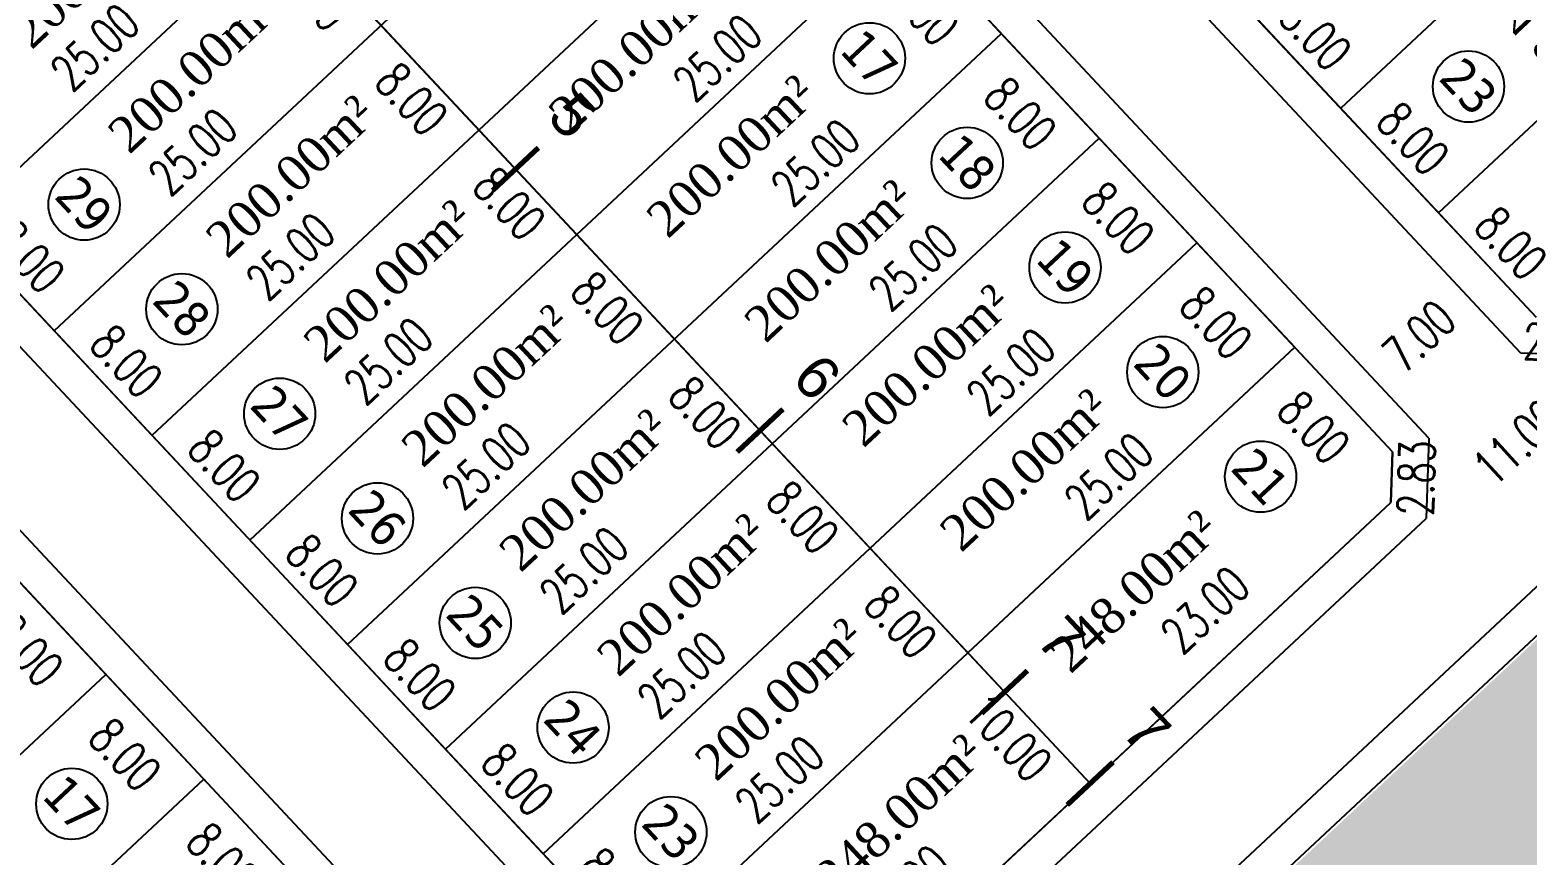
# Model space of a CAD drawing. Header units: metres. Extents: x 436314 to 439216, y 9612307 to 9615043.
# Drawn here: x 437342 to 437425.6, y 9614641.3 to 9614687.4 of the extents above; entities that cross this region are included whole.
import ezdxf

# ---------------------------------------------------------------- set-up
doc = ezdxf.new("R2010")
doc.units = ezdxf.units.M
doc.header["$PDMODE"] = 35
doc.header["$PDSIZE"] = 0.1
doc.linetypes.add('ACAD_ISO02W100', pattern=[15, 12, -3])
for name, color, linetype in [('Auxiliar', 7, 'Continuous'), ('COTAS', 10, 'Continuous'), ('Eixo Acesso', 2, 'ACAD_ISO02W100'), ('Estacas', 7, 'Continuous'), ('Layer3', 1, 'Continuous'), ('M_FIO', 32, 'Continuous'), ('ÁREA', 7, 'Continuous')]:
    doc.layers.add(name, color=color, linetype=linetype)
doc.layers.add('Borda da Terraplenagem', color=7, linetype='Continuous', lineweight=13)
doc.layers.get('0').off()
doc.styles.add('ARIAL', font='arial.ttf')
doc.styles.add('COTAS', font='romans.shx', dxfattribs={"width": 0.7})
doc.styles.add('tahoma', font='tahoma.ttf')
doc.styles.add('ÁREA', font='times.ttf', dxfattribs={"height": 2})
doc.dimstyles.new('C-75', dxfattribs={"dimtxt": 2, "dimasz": 0.2, "dimexe": 0, "dimexo": 0, "dimgap": 1, "dimtad": 0, "dimzin": 4, "dimdsep": 46, "dimtxsty": 'COTAS', "dimblk1": 'BOL-COT', "dimblk2": 'BOL-COT', "dimsah": 1, "dimcen": 0.1, "dimse1": 1, "dimse2": 1, "dimsd1": 1, "dimsd2": 1, "dimclrd": 8, "dimclre": 256, "dimclrt": 256, "dimaunit": 1, "dimadec": 3, "dimazin": 0, "dimtfac": 0.5, "dimtix": 1, "dimtmove": 0, "dimatfit": 3, "dimldrblk": 'BOL-COT', "dimfxl": 1, "dimtolj": 1, "dimtzin": 0, "dimarcsym": 0})

# ---------------------------------------------------------------- blocks, each defined once
blk = doc.blocks.new('Est')
at = {"const_width": 0.2}
blk.add_lwpolyline([(0, -1.2), (0, 1.2)], dxfattribs=at)
blk = doc.blocks.new('*D146')
at = {"layer": 'Defpoints', "color": 0, "transparency": 16777216}
for p in [(2488.276, 1053.545), (2485.997, 1045.545), (2488.276, 1045.545)]:
    blk.add_point(p, dxfattribs=at)
at = {"layer": 'Layer3', "transparency": 16777216, "insert": (2485.997, 1049.545), "char_height": 2, "attachment_point": 5, "rotation": 270.00204, "style": 'COTAS'}
blk.add_mtext('\\A1;8.00', dxfattribs=at)
blk = doc.blocks.new('BOL-COT')
at = {"layer": 'COTAS'}
for p, q in [((-2, 0), (2, 0)), ((0, -3), (0, 3))]:
    blk.add_line(p, q, dxfattribs=at)
blk.add_circle((0, 0), 0.4, dxfattribs=at)
blk = doc.blocks.new('*D147')
at = {"layer": 'Defpoints', "color": 0, "transparency": 16777216}
for p in [(2488.276, 1045.545), (2485.997, 1037.545), (2488.277, 1037.545)]:
    blk.add_point(p, dxfattribs=at)
at = {"layer": 'Layer3', "transparency": 16777216, "insert": (2485.997, 1041.545), "char_height": 2, "attachment_point": 5, "rotation": 270.00204, "style": 'COTAS'}
blk.add_mtext('\\A1;8.00', dxfattribs=at)
blk = doc.blocks.new('*D148')
at = {"layer": 'Defpoints', "color": 0, "transparency": 16777216}
for p in [(2488.277, 1037.545), (2485.997, 1029.545), (2488.277, 1029.545)]:
    blk.add_point(p, dxfattribs=at)
at = {"layer": 'Layer3', "transparency": 16777216, "insert": (2485.997, 1033.545), "char_height": 2, "attachment_point": 5, "rotation": 270.00204, "style": 'COTAS'}
blk.add_mtext('\\A1;8.00', dxfattribs=at)
blk = doc.blocks.new('*D196')
at = {"layer": 'Defpoints', "color": 0, "transparency": 16777216}
for p in [(2488.276, 1047.591), (2461.776, 1045.544), (2488.276, 1045.545)]:
    blk.add_point(p, dxfattribs=at)
at = {"layer": 'Layer3', "transparency": 16777216, "insert": (2475.026, 1047.591), "char_height": 2, "attachment_point": 5, "rotation": 0.00204, "style": 'COTAS'}
blk.add_mtext('\\A1;26.50', dxfattribs=at)
blk = doc.blocks.new('*D198')
at = {"layer": 'Defpoints', "color": 0, "transparency": 16777216}
for p in [(2488.277, 1039.591), (2461.777, 1037.544), (2488.277, 1037.545)]:
    blk.add_point(p, dxfattribs=at)
at = {"layer": 'Layer3', "transparency": 16777216, "insert": (2475.027, 1039.591), "char_height": 2, "attachment_point": 5, "rotation": 0.00204, "style": 'COTAS'}
blk.add_mtext('\\A1;26.50', dxfattribs=at)
blk = doc.blocks.new('*D200')
at = {"layer": 'Defpoints', "color": 0, "transparency": 16777216}
for p in [(2488.277, 1031.591), (2461.777, 1029.544), (2488.277, 1029.545)]:
    blk.add_point(p, dxfattribs=at)
at = {"layer": 'Layer3', "transparency": 16777216, "insert": (2475.027, 1031.591), "char_height": 2, "attachment_point": 5, "rotation": 0.00204, "style": 'COTAS'}
blk.add_mtext('\\A1;26.50', dxfattribs=at)
blk = doc.blocks.new('*D306')
at = {"layer": 'Defpoints', "color": 0, "transparency": 16777216}
for p in [(2524.274, 1079.581), (2499.275, 1077.536), (2524.275, 1077.546)]:
    blk.add_point(p, dxfattribs=at)
at = {"layer": 'Layer3', "transparency": 16777216, "insert": (2511.774, 1079.577), "char_height": 2, "attachment_point": 5, "rotation": 0.02224, "style": 'COTAS'}
blk.add_mtext('\\A1;25.00', dxfattribs=at)
blk = doc.blocks.new('*D311')
at = {"layer": 'Defpoints', "color": 0, "transparency": 16777216}
for p in [(2524.275, 1071.581), (2499.276, 1069.536), (2524.276, 1069.546)]:
    blk.add_point(p, dxfattribs=at)
at = {"layer": 'Layer3', "transparency": 16777216, "insert": (2511.775, 1071.577), "char_height": 2, "attachment_point": 5, "rotation": 0.02224, "style": 'COTAS'}
blk.add_mtext('\\A1;25.00', dxfattribs=at)
blk = doc.blocks.new('*D314')
at = {"layer": 'Defpoints', "color": 0, "transparency": 16777216}
for p in [(2499.276, 1069.545), (2499.276, 1061.545), (2501.068, 1061.545)]:
    blk.add_point(p, dxfattribs=at)
at = {"layer": 'Layer3', "transparency": 16777216, "insert": (2501.068, 1065.545), "char_height": 2, "attachment_point": 5, "rotation": 270.00204, "style": 'COTAS'}
blk.add_mtext('\\A1;8.00', dxfattribs=at)
blk = doc.blocks.new('*D315')
at = {"layer": 'Defpoints', "color": 0, "transparency": 16777216}
for p in [(2520.179, 1069.368), (2520.179, 1061.368), (2522.71, 1061.368)]:
    blk.add_point(p, dxfattribs=at)
at = {"layer": 'Layer3', "transparency": 16777216, "insert": (2522.71, 1065.368), "char_height": 2, "attachment_point": 5, "rotation": 270.00204, "style": 'COTAS'}
blk.add_mtext('\\A1;8.00', dxfattribs=at)
blk = doc.blocks.new('*D316')
at = {"layer": 'Defpoints', "color": 0, "transparency": 16777216}
for p in [(2524.275, 1063.581), (2499.276, 1061.536), (2524.276, 1061.546)]:
    blk.add_point(p, dxfattribs=at)
at = {"layer": 'Layer3', "transparency": 16777216, "insert": (2511.775, 1063.577), "char_height": 2, "attachment_point": 5, "rotation": 0.02224, "style": 'COTAS'}
blk.add_mtext('\\A1;25.00', dxfattribs=at)
blk = doc.blocks.new('*D318')
at = {"layer": 'Defpoints', "color": 0, "transparency": 16777216}
for p in [(2524.276, 1055.39), (2524.276, 1053.546), (2549.276, 1053.547)]:
    blk.add_point(p, dxfattribs=at)
at = {"layer": 'Layer3', "transparency": 16777216, "insert": (2536.776, 1055.39), "char_height": 2, "attachment_point": 5, "rotation": 0.00204, "style": 'COTAS'}
blk.add_mtext('\\A1;25.00', dxfattribs=at)
blk = doc.blocks.new('*D319')
at = {"layer": 'Defpoints', "color": 0, "transparency": 16777216}
for p in [(2499.276, 1061.545), (2499.276, 1053.545), (2501.068, 1053.545)]:
    blk.add_point(p, dxfattribs=at)
at = {"layer": 'Layer3', "transparency": 16777216, "insert": (2501.068, 1057.545), "char_height": 2, "attachment_point": 5, "rotation": 270.00204, "style": 'COTAS'}
blk.add_mtext('\\A1;8.00', dxfattribs=at)
blk = doc.blocks.new('*D320')
at = {"layer": 'Defpoints', "color": 0, "transparency": 16777216}
for p in [(2520.179, 1061.368), (2520.179, 1053.368), (2522.71, 1053.368)]:
    blk.add_point(p, dxfattribs=at)
at = {"layer": 'Layer3', "transparency": 16777216, "insert": (2522.71, 1057.368), "char_height": 2, "attachment_point": 5, "rotation": 270.00204, "style": 'COTAS'}
blk.add_mtext('\\A1;8.00', dxfattribs=at)
blk = doc.blocks.new('*D321')
at = {"layer": 'Defpoints', "color": 0, "transparency": 16777216}
for p in [(2524.275, 1055.581), (2499.276, 1053.536), (2524.276, 1053.546)]:
    blk.add_point(p, dxfattribs=at)
at = {"layer": 'Layer3', "transparency": 16777216, "insert": (2511.775, 1055.577), "char_height": 2, "attachment_point": 5, "rotation": 0.02224, "style": 'COTAS'}
blk.add_mtext('\\A1;25.00', dxfattribs=at)
blk = doc.blocks.new('*D323')
at = {"layer": 'Defpoints', "color": 0, "transparency": 16777216}
for p in [(2524.276, 1047.39), (2524.276, 1045.546), (2549.276, 1045.547)]:
    blk.add_point(p, dxfattribs=at)
at = {"layer": 'Layer3', "transparency": 16777216, "insert": (2536.776, 1047.39), "char_height": 2, "attachment_point": 5, "rotation": 0.00204, "style": 'COTAS'}
blk.add_mtext('\\A1;25.00', dxfattribs=at)
blk = doc.blocks.new('*D324')
at = {"layer": 'Defpoints', "color": 0, "transparency": 16777216}
for p in [(2499.276, 1053.545), (2499.276, 1045.545), (2501.069, 1045.545)]:
    blk.add_point(p, dxfattribs=at)
at = {"layer": 'Layer3', "transparency": 16777216, "insert": (2501.068, 1049.545), "char_height": 2, "attachment_point": 5, "rotation": 270.00204, "style": 'COTAS'}
blk.add_mtext('\\A1;8.00', dxfattribs=at)
blk = doc.blocks.new('*D325')
at = {"layer": 'Defpoints', "color": 0, "transparency": 16777216}
for p in [(2520.179, 1053.368), (2520.18, 1045.368), (2522.71, 1045.368)]:
    blk.add_point(p, dxfattribs=at)
at = {"layer": 'Layer3', "transparency": 16777216, "insert": (2522.71, 1049.368), "char_height": 2, "attachment_point": 5, "rotation": 270.00204, "style": 'COTAS'}
blk.add_mtext('\\A1;8.00', dxfattribs=at)
blk = doc.blocks.new('*D326')
at = {"layer": 'Defpoints', "color": 0, "transparency": 16777216}
for p in [(2524.276, 1047.581), (2499.276, 1045.536), (2524.276, 1045.546)]:
    blk.add_point(p, dxfattribs=at)
at = {"layer": 'Layer3', "transparency": 16777216, "insert": (2511.776, 1047.577), "char_height": 2, "attachment_point": 5, "rotation": 0.02224, "style": 'COTAS'}
blk.add_mtext('\\A1;25.00', dxfattribs=at)
blk = doc.blocks.new('*D327')
at = {"layer": 'Defpoints', "color": 0, "transparency": 16777216}
for p in [(2549.276, 1045.547), (2546.997, 1037.547), (2549.277, 1037.547)]:
    blk.add_point(p, dxfattribs=at)
at = {"layer": 'Layer3', "transparency": 16777216, "insert": (2546.997, 1041.547), "char_height": 2, "attachment_point": 5, "rotation": 270.00204, "style": 'COTAS'}
blk.add_mtext('\\A1;8.00', dxfattribs=at)
blk = doc.blocks.new('*D328')
at = {"layer": 'Defpoints', "color": 0, "transparency": 16777216}
for p in [(2524.277, 1039.39), (2524.277, 1037.546), (2549.277, 1037.547)]:
    blk.add_point(p, dxfattribs=at)
at = {"layer": 'Layer3', "transparency": 16777216, "insert": (2536.777, 1039.39), "char_height": 2, "attachment_point": 5, "rotation": 0.00204, "style": 'COTAS'}
blk.add_mtext('\\A1;25.00', dxfattribs=at)
blk = doc.blocks.new('*D329')
at = {"layer": 'Defpoints', "color": 0, "transparency": 16777216}
for p in [(2499.276, 1045.545), (2499.277, 1037.545), (2501.069, 1037.545)]:
    blk.add_point(p, dxfattribs=at)
at = {"layer": 'Layer3', "transparency": 16777216, "insert": (2501.069, 1041.545), "char_height": 2, "attachment_point": 5, "rotation": 270.00204, "style": 'COTAS'}
blk.add_mtext('\\A1;8.00', dxfattribs=at)
blk = doc.blocks.new('*D330')
at = {"layer": 'Defpoints', "color": 0, "transparency": 16777216}
for p in [(2520.18, 1045.368), (2520.18, 1037.368), (2522.711, 1037.368)]:
    blk.add_point(p, dxfattribs=at)
at = {"layer": 'Layer3', "transparency": 16777216, "insert": (2522.71, 1041.368), "char_height": 2, "attachment_point": 5, "rotation": 270.00204, "style": 'COTAS'}
blk.add_mtext('\\A1;8.00', dxfattribs=at)
blk = doc.blocks.new('*D331')
at = {"layer": 'Defpoints', "color": 0, "transparency": 16777216}
for p in [(2524.276, 1039.581), (2499.277, 1037.536), (2524.277, 1037.546)]:
    blk.add_point(p, dxfattribs=at)
at = {"layer": 'Layer3', "transparency": 16777216, "insert": (2511.776, 1039.577), "char_height": 2, "attachment_point": 5, "rotation": 0.02224, "style": 'COTAS'}
blk.add_mtext('\\A1;25.00', dxfattribs=at)
blk = doc.blocks.new('*D332')
at = {"layer": 'Defpoints', "color": 0, "transparency": 16777216}
for p in [(2549.277, 1037.547), (2546.997, 1029.547), (2549.277, 1029.547)]:
    blk.add_point(p, dxfattribs=at)
at = {"layer": 'Layer3', "transparency": 16777216, "insert": (2546.997, 1033.547), "char_height": 2, "attachment_point": 5, "rotation": 270.00204, "style": 'COTAS'}
blk.add_mtext('\\A1;8.00', dxfattribs=at)
blk = doc.blocks.new('*D333')
at = {"layer": 'Defpoints', "color": 0, "transparency": 16777216}
for p in [(2524.277, 1031.39), (2524.277, 1029.546), (2549.277, 1029.547)]:
    blk.add_point(p, dxfattribs=at)
at = {"layer": 'Layer3', "transparency": 16777216, "insert": (2536.777, 1031.39), "char_height": 2, "attachment_point": 5, "rotation": 0.00204, "style": 'COTAS'}
blk.add_mtext('\\A1;25.00', dxfattribs=at)
blk = doc.blocks.new('*D334')
at = {"layer": 'Defpoints', "color": 0, "transparency": 16777216}
for p in [(2499.277, 1037.545), (2499.277, 1029.545), (2501.069, 1029.545)]:
    blk.add_point(p, dxfattribs=at)
at = {"layer": 'Layer3', "transparency": 16777216, "insert": (2501.069, 1033.545), "char_height": 2, "attachment_point": 5, "rotation": 270.00204, "style": 'COTAS'}
blk.add_mtext('\\A1;8.00', dxfattribs=at)
blk = doc.blocks.new('*D335')
at = {"layer": 'Defpoints', "color": 0, "transparency": 16777216}
for p in [(2520.18, 1037.368), (2520.18, 1029.368), (2522.711, 1029.368)]:
    blk.add_point(p, dxfattribs=at)
at = {"layer": 'Layer3', "transparency": 16777216, "insert": (2522.711, 1033.368), "char_height": 2, "attachment_point": 5, "rotation": 270.00204, "style": 'COTAS'}
blk.add_mtext('\\A1;8.00', dxfattribs=at)
blk = doc.blocks.new('*D336')
at = {"layer": 'Defpoints', "color": 0, "transparency": 16777216}
for p in [(2524.276, 1031.581), (2499.277, 1029.536), (2524.277, 1029.546)]:
    blk.add_point(p, dxfattribs=at)
at = {"layer": 'Layer3', "transparency": 16777216, "insert": (2511.776, 1031.577), "char_height": 2, "attachment_point": 5, "rotation": 0.02224, "style": 'COTAS'}
blk.add_mtext('\\A1;25.00', dxfattribs=at)
blk = doc.blocks.new('*D337')
at = {"layer": 'Defpoints', "color": 0, "transparency": 16777216}
for p in [(2549.277, 1029.547), (2546.998, 1021.547), (2549.277, 1021.547)]:
    blk.add_point(p, dxfattribs=at)
at = {"layer": 'Layer3', "transparency": 16777216, "insert": (2546.997, 1025.547), "char_height": 2, "attachment_point": 5, "rotation": 270.00204, "style": 'COTAS'}
blk.add_mtext('\\A1;8.00', dxfattribs=at)
blk = doc.blocks.new('*D338')
at = {"layer": 'Defpoints', "color": 0, "transparency": 16777216}
for p in [(2524.277, 1023.39), (2524.277, 1021.546), (2549.277, 1021.547)]:
    blk.add_point(p, dxfattribs=at)
at = {"layer": 'Layer3', "transparency": 16777216, "insert": (2536.777, 1023.39), "char_height": 2, "attachment_point": 5, "rotation": 0.00204, "style": 'COTAS'}
blk.add_mtext('\\A1;25.00', dxfattribs=at)
blk = doc.blocks.new('*D339')
at = {"layer": 'Defpoints', "color": 0, "transparency": 16777216}
for p in [(2499.277, 1029.545), (2499.277, 1021.545), (2501.069, 1021.545)]:
    blk.add_point(p, dxfattribs=at)
at = {"layer": 'Layer3', "transparency": 16777216, "insert": (2501.069, 1025.545), "char_height": 2, "attachment_point": 5, "rotation": 270.00204, "style": 'COTAS'}
blk.add_mtext('\\A1;8.00', dxfattribs=at)
blk = doc.blocks.new('*D340')
at = {"layer": 'Defpoints', "color": 0, "transparency": 16777216}
for p in [(2520.18, 1029.368), (2520.18, 1021.368), (2522.711, 1021.368)]:
    blk.add_point(p, dxfattribs=at)
at = {"layer": 'Layer3', "transparency": 16777216, "insert": (2522.711, 1025.368), "char_height": 2, "attachment_point": 5, "rotation": 270.00204, "style": 'COTAS'}
blk.add_mtext('\\A1;8.00', dxfattribs=at)
blk = doc.blocks.new('*D341')
at = {"layer": 'Defpoints', "color": 0, "transparency": 16777216}
for p in [(2524.276, 1023.581), (2499.277, 1021.536), (2524.277, 1021.546)]:
    blk.add_point(p, dxfattribs=at)
at = {"layer": 'Layer3', "transparency": 16777216, "insert": (2511.776, 1023.577), "char_height": 2, "attachment_point": 5, "rotation": 0.02224, "style": 'COTAS'}
blk.add_mtext('\\A1;25.00', dxfattribs=at)
blk = doc.blocks.new('*D342')
at = {"layer": 'Defpoints', "color": 0, "transparency": 16777216}
for p in [(2549.277, 1021.547), (2546.998, 1013.547), (2549.278, 1013.547)]:
    blk.add_point(p, dxfattribs=at)
at = {"layer": 'Layer3', "transparency": 16777216, "insert": (2546.998, 1017.547), "char_height": 2, "attachment_point": 5, "rotation": 270.00204, "style": 'COTAS'}
blk.add_mtext('\\A1;8.00', dxfattribs=at)
blk = doc.blocks.new('*D343')
at = {"layer": 'Defpoints', "color": 0, "transparency": 16777216}
for p in [(2524.277, 1015.39), (2524.278, 1013.546), (2549.278, 1013.547)]:
    blk.add_point(p, dxfattribs=at)
at = {"layer": 'Layer3', "transparency": 16777216, "insert": (2536.777, 1015.39), "char_height": 2, "attachment_point": 5, "rotation": 0.00204, "style": 'COTAS'}
blk.add_mtext('\\A1;25.00', dxfattribs=at)
blk = doc.blocks.new('*D344')
at = {"layer": 'Defpoints', "color": 0, "transparency": 16777216}
for p in [(2499.277, 1021.545), (2499.278, 1013.545), (2501.07, 1013.545)]:
    blk.add_point(p, dxfattribs=at)
at = {"layer": 'Layer3', "transparency": 16777216, "insert": (2501.07, 1017.545), "char_height": 2, "attachment_point": 5, "rotation": 270.00204, "style": 'COTAS'}
blk.add_mtext('\\A1;8.00', dxfattribs=at)
blk = doc.blocks.new('*D345')
at = {"layer": 'Defpoints', "color": 0, "transparency": 16777216}
for p in [(2520.18, 1021.368), (2520.181, 1013.368), (2522.711, 1013.368)]:
    blk.add_point(p, dxfattribs=at)
at = {"layer": 'Layer3', "transparency": 16777216, "insert": (2522.711, 1017.368), "char_height": 2, "attachment_point": 5, "rotation": 270.00204, "style": 'COTAS'}
blk.add_mtext('\\A1;8.00', dxfattribs=at)
blk = doc.blocks.new('*D346')
at = {"layer": 'Defpoints', "color": 0, "transparency": 16777216}
for p in [(2524.277, 1015.581), (2499.278, 1013.536), (2524.278, 1013.546)]:
    blk.add_point(p, dxfattribs=at)
at = {"layer": 'Layer3', "transparency": 16777216, "insert": (2511.777, 1015.577), "char_height": 2, "attachment_point": 5, "rotation": 0.02224, "style": 'COTAS'}
blk.add_mtext('\\A1;25.00', dxfattribs=at)
blk = doc.blocks.new('*D347')
at = {"layer": 'Defpoints', "color": 0, "transparency": 16777216}
for p in [(2549.278, 1013.547), (2546.998, 1005.547), (2549.278, 1005.547)]:
    blk.add_point(p, dxfattribs=at)
at = {"layer": 'Layer3', "transparency": 16777216, "insert": (2546.998, 1009.547), "char_height": 2, "attachment_point": 5, "rotation": 270.00204, "style": 'COTAS'}
blk.add_mtext('\\A1;8.00', dxfattribs=at)
blk = doc.blocks.new('*D348')
at = {"layer": 'Defpoints', "color": 0, "transparency": 16777216}
for p in [(2524.106, 1006.253), (2524.106, 1002.423), (2547.106, 1002.424)]:
    blk.add_point(p, dxfattribs=at)
at = {"layer": 'Layer3', "transparency": 16777216, "insert": (2535.606, 1006.253), "char_height": 2, "attachment_point": 5, "rotation": 0.00204, "style": 'COTAS'}
blk.add_mtext('\\A1;23.00', dxfattribs=at)
blk = doc.blocks.new('*D350')
at = {"layer": 'Defpoints', "color": 0, "transparency": 16777216}
for p in [(2524.278, 1006.297), (2501.278, 1003.545), (2524.278, 1003.546)]:
    blk.add_point(p, dxfattribs=at)
at = {"layer": 'Layer3', "transparency": 16777216, "insert": (2512.778, 1006.296), "char_height": 2, "attachment_point": 5, "rotation": 0.00204, "style": 'COTAS'}
blk.add_mtext('\\A1;23.00', dxfattribs=at)
blk = doc.blocks.new('*D351')
at = {"layer": 'Defpoints', "color": 0, "transparency": 16777216}
for p in [(2524.278, 1013.546), (2522.714, 1003.546), (2524.278, 1003.546)]:
    blk.add_point(p, dxfattribs=at)
at = {"layer": 'Layer3', "transparency": 16777216, "insert": (2522.714, 1008.546), "char_height": 2, "attachment_point": 5, "rotation": 270.00204, "style": 'COTAS'}
blk.add_mtext('\\A1;10.00', dxfattribs=at)
blk = doc.blocks.new('*D436')
at = {"layer": 'Defpoints', "color": 0, "transparency": 16777216}
for p in [(2560.277, 1029.547), (2560.277, 1021.547), (2562.069, 1021.548)]:
    blk.add_point(p, dxfattribs=at)
at = {"layer": 'Layer3', "transparency": 16777216, "insert": (2562.069, 1025.548), "char_height": 2, "attachment_point": 5, "rotation": 270.00204, "style": 'COTAS'}
blk.add_mtext('\\A1;8.00', dxfattribs=at)
blk = doc.blocks.new('*D438')
at = {"layer": 'Defpoints', "color": 0, "transparency": 16777216}
for p in [(2585.276, 1023.584), (2560.277, 1021.539), (2585.277, 1021.548)]:
    blk.add_point(p, dxfattribs=at)
at = {"layer": 'Layer3', "transparency": 16777216, "insert": (2572.776, 1023.579), "char_height": 2, "attachment_point": 5, "rotation": 0.02224, "style": 'COTAS'}
blk.add_mtext('\\A1;25.00', dxfattribs=at)
blk = doc.blocks.new('*D441')
at = {"layer": 'Defpoints', "color": 0, "transparency": 16777216}
for p in [(2560.277, 1021.547), (2560.278, 1013.547), (2562.07, 1013.548)]:
    blk.add_point(p, dxfattribs=at)
at = {"layer": 'Layer3', "transparency": 16777216, "insert": (2562.07, 1017.548), "char_height": 2, "attachment_point": 5, "rotation": 270.00204, "style": 'COTAS'}
blk.add_mtext('\\A1;8.00', dxfattribs=at)
blk = doc.blocks.new('*D443')
at = {"layer": 'Defpoints', "color": 0, "transparency": 16777216}
for p in [(2585.277, 1015.584), (2560.278, 1013.539), (2585.278, 1013.548)]:
    blk.add_point(p, dxfattribs=at)
at = {"layer": 'Layer3', "transparency": 16777216, "insert": (2572.777, 1015.579), "char_height": 2, "attachment_point": 5, "rotation": 0.02224, "style": 'COTAS'}
blk.add_mtext('\\A1;25.00', dxfattribs=at)
blk = doc.blocks.new('*D446')
at = {"layer": 'Defpoints', "color": 0, "transparency": 16777216}
for p in [(2560.278, 1013.547), (2560.278, 1005.547), (2562.07, 1005.548)]:
    blk.add_point(p, dxfattribs=at)
at = {"layer": 'Layer3', "transparency": 16777216, "insert": (2562.07, 1009.548), "char_height": 2, "attachment_point": 5, "rotation": 270.00204, "style": 'COTAS'}
blk.add_mtext('\\A1;8.00', dxfattribs=at)
blk = doc.blocks.new('*D828')
at = {"layer": 'Defpoints', "color": 0, "transparency": 16777216}
for p in [(2549.278, 1005.547), (2547.278, 1003.547), (2548.248, 1002.577)]:
    blk.add_point(p, dxfattribs=at)
at = {"layer": 'Layer3', "transparency": 16777216, "insert": (2549.248, 1003.577), "char_height": 2, "attachment_point": 5, "rotation": 45.00204, "style": 'COTAS'}
blk.add_mtext('\\A1;2.83', dxfattribs=at)
blk = doc.blocks.new('*D829')
at = {"layer": 'Defpoints', "color": 0, "transparency": 16777216}
for p in [(2560.278, 1005.547), (2562.278, 1003.548), (2561.319, 1002.589)]:
    blk.add_point(p, dxfattribs=at)
at = {"layer": 'Layer3', "transparency": 16777216, "insert": (2560.319, 1003.589), "char_height": 2, "attachment_point": 5, "rotation": 315.00204, "style": 'COTAS'}
blk.add_mtext('\\A1;2.83', dxfattribs=at)
blk = doc.blocks.new('*D883')
at = {"layer": 'Defpoints', "color": 0, "transparency": 16777216}
for p in [(2549.278, 1005.656), (2560.278, 1005.547), (2560.234, 1001.124)]:
    blk.add_point(p, dxfattribs=at)
at = {"layer": 'Layer3', "transparency": 16777216, "insert": (2554.734, 1001.178), "char_height": 2, "attachment_point": 5, "rotation": 359.43568, "style": 'COTAS'}
blk.add_mtext('\\A1;11.00', dxfattribs=at)
blk = doc.blocks.new('*D884')
at = {"layer": 'Defpoints', "color": 0, "transparency": 16777216}
for p in [(2551.278, 1009.257), (2558.278, 1009.258), (2558.278, 1009.258)]:
    blk.add_point(p, dxfattribs=at)
at = {"layer": 'Layer3', "transparency": 16777216, "insert": (2554.778, 1009.258), "char_height": 2, "attachment_point": 5, "rotation": 0.00204, "style": 'COTAS'}
blk.add_mtext('\\A1;7.00', dxfattribs=at)
blk = doc.blocks.new('atutu')
at = {"layer": 'Layer3'}
h = blk.add_hatch(dxfattribs=at)
h.set_pattern_fill('AR-SAND', color=85)
h.set_pattern_definition([(37.5, (-475198.4406, -9591283.7162), (-0.0629933581, 1.92682376901), [0, -1.52, 0, -1.7, 0, -1.625]), (7.5, (-475198.4406, -9591283.7162), (1.7697767053, 2.8221460652), [0, -0.82, 0, -1.37, 0, -0.525]), (327.5, (-475199.6706, -9591283.7162), (3.11414186175, 0.00565905354), [0, -0.5, 0, -1.8, 0, -2.35]), (317.5, (-475199.6706, -9591283.7162), (3.0061266046, 0.8776755649), [0, -0.25, 0, -1.18, 0, -1.35])])
h.paths.add_polyline_path([(2436.127, 992.384), (2434.127, 990.384), (2434.129, 928.596), (2693.799, 928.596), (2693.797, 990.394), (2691.797, 992.394)])
h.paths.add_polyline_path([(2562.125, 959.38, -1), (2555.759, 959.38, -1)], flags=0)
h.paths.add_polyline_path([(2559.99, 986.99), (2567.923, 986.991), (2567.923, 989.991), (2559.99, 989.99)], flags=24)
h.paths.add_polyline_path([(2688.788, 962.76), (2688.788, 956.227), (2691.788, 956.227), (2691.788, 962.76)], flags=24)
h.paths.add_polyline_path([(2435.672, 962.751), (2435.672, 956.218), (2438.672, 956.218), (2438.672, 962.751)], flags=24)
h.paths.add_polyline_path([(2555.31, 955.797), (2562.316, 955.797), (2562.315, 963.357), (2555.309, 963.357)], flags=24)
h.paths.add_polyline_path([(2559.997, 931.098), (2567.931, 931.098), (2567.931, 934.098), (2559.997, 934.098)], flags=24)
h.paths.add_polyline_path([(2535.918, 962.316), (2582.059, 962.281), (2582.063, 968.373), (2535.923, 968.409)], flags=24)
at = {"layer": 'Layer3', "color": 0}
blk.add_line((2549.278, 1005.547), (2547.278, 1003.547), dxfattribs=at)
for points in [[(2524.273, 1150.546), (2524.278, 1003.546)], [(2488.273, 1148.545), (2488.278, 1005.545)], [(2499.273, 1148.545), (2499.278, 1005.545)], [(2549.278, 1005.547), (2549.273, 1148.547)], [(2560.278, 1005.547), (2560.273, 1148.547)], [(2499.276, 1069.545), (2549.276, 1069.547)], [(2499.276, 1061.545), (2549.276, 1061.547)], [(2499.276, 1053.545), (2549.276, 1053.547)], [(2435.276, 1045.543), (2488.276, 1045.545)], [(2499.276, 1045.545), (2549.276, 1045.547)], [(2435.277, 1037.543), (2488.277, 1037.545)], [(2499.277, 1037.545), (2549.277, 1037.547)], [(2499.277, 1029.545), (2549.277, 1029.547)], [(2499.277, 1021.545), (2549.277, 1021.547)], [(2560.277, 1021.547), (2610.277, 1021.549)], [(2499.278, 1013.545), (2549.278, 1013.547)], [(2560.278, 1013.547), (2610.278, 1013.549)], [(2501.278, 1003.545), (2547.278, 1003.547)], [(2437.278, 992.543), (2692.948, 992.552)]]:
    blk.add_lwpolyline(points, dxfattribs=at)
blk.add_lwpolyline([(2524.277, 1021.546), (2549.278, 1021.546), (2549.278, 1013.547), (2524.277, 1013.547)], close=True, dxfattribs=at)
for centre in [(2505.315, 1065.557), (2505.315, 1057.557), (2505.316, 1049.557), (2481.947, 1041.565), (2505.316, 1041.557), (2542.947, 1041.567), (2505.316, 1033.557), (2542.947, 1033.567), (2505.316, 1025.557), (2542.947, 1025.567), (2505.317, 1017.557), (2542.947, 1017.567), (2566.317, 1017.559), (2542.948, 1009.567)]:
    blk.add_circle(centre, 1.991, dxfattribs=at)
at = {"layer": 'M_FIO'}
for p, q in [((2551.278, 1004.719), (2548.106, 1001.547)), ((2551.278, 1004.719), (2548.106, 1001.547)), ((2558.278, 1004.719), (2561.45, 1001.547)), ((2558.278, 1004.719), (2561.45, 1001.547))]:
    blk.add_line(p, q, dxfattribs=at)
for points in [[(2490.273, 1149.373), (2490.278, 1004.717)], [(2490.273, 1149.373), (2490.278, 1004.717)], [(2497.273, 1149.374), (2497.278, 1004.717)], [(2497.273, 1149.374), (2497.278, 1004.717)], [(2551.278, 1004.719), (2551.273, 1149.376)], [(2551.278, 1004.719), (2551.273, 1149.376)], [(2558.278, 1004.719), (2558.273, 1149.376)], [(2558.278, 1004.719), (2558.273, 1149.376)], [(2500.45, 1001.545), (2548.106, 1001.547)], [(2500.45, 1001.545), (2548.106, 1001.547)], [(2436.45, 994.543), (2534.78, 994.547)], [(2534.78, 994.547), (2693.771, 994.552)], [(2534.78, 994.547), (2693.771, 994.552)]]:
    blk.add_lwpolyline(points, dxfattribs=at)
at = {"layer": 'Layer3', "color": 5, "char_height": 2, "attachment_point": 5, "rotation": 270.04973, "style": 'tahoma'}
for s, insert in [('\\A1;29', (2505.315, 1065.557)), ('\\A1;28', (2505.315, 1057.557)), ('\\A1;27', (2505.316, 1049.557)), ('\\A1;17', (2481.947, 1041.565)), ('\\A1;26', (2505.316, 1041.557)), ('\\A1;17', (2542.947, 1041.567)), ('\\A1;25', (2505.316, 1033.557)), ('\\A1;18', (2542.947, 1033.567)), ('\\A1;24', (2505.316, 1025.557)), ('\\A1;19', (2542.947, 1025.567)), ('\\A1;23', (2505.317, 1017.557)), ('\\A1;20', (2542.947, 1017.567)), ('\\A1;23', (2566.317, 1017.559)), ('\\A1;21', (2542.948, 1009.567))]:
    blk.add_mtext(s, dxfattribs=dict(at, insert=insert))
at = {"layer": 'ÁREA', "linetype": 'Continuous', "lineweight": -2, "extrusion": (0.026231, -0.000470843, 0.999656), "style": 'ÁREA'}
for s, p in [('200.00m²', (1118.706, -2488.633, 60.759)), ('200.00m²', (1110.707, -2488.777, 60.762)), ('200.00m²', (1102.708, -2488.92, 60.766)), ('200.00m²', (1094.71, -2489.064, 60.77)), ('200.00m²', (1095.056, -2507.807, 61.262)), ('200.00m²', (1086.711, -2489.208, 60.774)), ('200.00m²', (1087.057, -2507.951, 61.266)), ('200.00m²', (1078.712, -2489.352, 60.778)), ('200.00m²', (1079.058, -2508.095, 61.269)), ('200.00m²', (1071.059, -2508.239, 61.273)), ('200.00m²', (1070.713, -2489.496, 60.781)), ('200.00m²', (1062.715, -2489.639, 60.785)), ('200.00m²', (1063.061, -2508.383, 61.277)), ('200.00m²', (1063.812, -2550.609, 62.385)), ('248.00m²', (1053.441, -2490.251, 60.801)), ('248.00m²', (1053.936, -2508.375, 61.277))]:
    blk.add_text(s, height=2, rotation=271, dxfattribs=at).set_placement(p)
at = {"layer": 'Layer3', "color": 0}
for p1, p2, distance, picture, middle in [((2499.275, 1077.536), (2524.275, 1077.546), 2.035, '*D306', (2511.774, 1079.577)), ((2499.276, 1069.536), (2524.276, 1069.546), 2.035, '*D311', (2511.775, 1071.577)), ((2499.276, 1069.545), (2499.276, 1061.545), 1.792, '*D314', (2501.068, 1065.545)), ((2499.276, 1061.536), (2524.276, 1061.546), 2.035, '*D316', (2511.775, 1063.577)), ((2499.276, 1061.545), (2499.276, 1053.545), 1.792, '*D319', (2501.068, 1057.545)), ((2499.276, 1053.536), (2524.276, 1053.546), 2.035, '*D321', (2511.775, 1055.577)), ((2549.276, 1053.547), (2524.276, 1053.546), -1.844, '*D318', (2536.776, 1055.39)), ((2488.276, 1053.545), (2488.276, 1045.545), -2.28, '*D146', (2485.997, 1049.545)), ((2499.276, 1053.545), (2499.276, 1045.545), 1.792, '*D324', (2501.068, 1049.545)), ((2461.776, 1045.544), (2488.276, 1045.545), 2.046, '*D196', (2475.026, 1047.591)), ((2499.276, 1045.536), (2524.276, 1045.546), 2.035, '*D326', (2511.776, 1047.577)), ((2549.276, 1045.547), (2524.276, 1045.546), -1.844, '*D323', (2536.776, 1047.39)), ((2488.276, 1045.545), (2488.277, 1037.545), -2.28, '*D147', (2485.997, 1041.545)), ((2499.276, 1045.545), (2499.277, 1037.545), 1.792, '*D329', (2501.069, 1041.545)), ((2549.276, 1045.547), (2549.277, 1037.547), -2.28, '*D327', (2546.997, 1041.547)), ((2461.777, 1037.544), (2488.277, 1037.545), 2.046, '*D198', (2475.027, 1039.591)), ((2499.277, 1037.536), (2524.277, 1037.546), 2.035, '*D331', (2511.776, 1039.577)), ((2549.277, 1037.547), (2524.277, 1037.546), -1.844, '*D328', (2536.777, 1039.39)), ((2488.277, 1037.545), (2488.277, 1029.545), -2.28, '*D148', (2485.997, 1033.545)), ((2499.277, 1037.545), (2499.277, 1029.545), 1.792, '*D334', (2501.069, 1033.545)), ((2549.277, 1037.547), (2549.277, 1029.547), -2.28, '*D332', (2546.997, 1033.547)), ((2461.777, 1029.544), (2488.277, 1029.545), 2.046, '*D200', (2475.027, 1031.591)), ((2499.277, 1029.536), (2524.277, 1029.546), 2.035, '*D336', (2511.776, 1031.577)), ((2549.277, 1029.547), (2524.277, 1029.546), -1.844, '*D333', (2536.777, 1031.39)), ((2499.277, 1029.545), (2499.277, 1021.545), 1.792, '*D339', (2501.069, 1025.545)), ((2549.277, 1029.547), (2549.277, 1021.547), -2.28, '*D337', (2546.997, 1025.547)), ((2560.277, 1029.547), (2560.277, 1021.547), 1.792, '*D436', (2562.069, 1025.548)), ((2499.277, 1021.536), (2524.277, 1021.546), 2.035, '*D341', (2511.776, 1023.577)), ((2549.277, 1021.547), (2524.277, 1021.546), -1.844, '*D338', (2536.777, 1023.39)), ((2560.277, 1021.539), (2585.277, 1021.548), 2.035, '*D438', (2572.776, 1023.579)), ((2499.277, 1021.545), (2499.278, 1013.545), 1.792, '*D344', (2501.07, 1017.545)), ((2549.277, 1021.547), (2549.278, 1013.547), -2.28, '*D342', (2546.998, 1017.547)), ((2560.277, 1021.547), (2560.278, 1013.547), 1.792, '*D441', (2562.07, 1017.548)), ((2499.278, 1013.536), (2524.278, 1013.546), 2.035, '*D346', (2511.777, 1015.577)), ((2549.278, 1013.547), (2524.278, 1013.546), -1.844, '*D343', (2536.777, 1015.39)), ((2560.278, 1013.539), (2585.278, 1013.548), 2.035, '*D443', (2572.777, 1015.579)), ((2524.278, 1013.546), (2524.278, 1003.546), -1.564, '*D351', (2522.714, 1008.546)), ((2549.278, 1013.547), (2549.278, 1005.547), -2.28, '*D347', (2546.998, 1009.547)), ((2560.278, 1013.547), (2560.278, 1005.547), 1.792, '*D446', (2562.07, 1009.548)), ((2501.278, 1003.545), (2524.278, 1003.546), 2.75, '*D350', (2512.778, 1006.296)), ((2547.106, 1002.424), (2524.106, 1002.423), -3.83, '*D348', (2535.606, 1006.253)), ((2549.278, 1005.547), (2547.278, 1003.547), 1.372, '*D828', (2549.248, 1003.577)), ((2560.278, 1005.547), (2562.278, 1003.548), -1.356, '*D829', (2560.319, 1003.589))]:
    dim = blk.add_aligned_dim(p1=p1, p2=p2, distance=distance, dimstyle='C-75', dxfattribs=at)
    dim.commit()
    dim.dimension.update_dxf_attribs({"geometry": picture, "text_midpoint": middle})
for base, p1, p2, picture, middle in [((2522.71, 1061.368), (2520.179, 1069.368), (2520.179, 1061.368), '*D315', (2522.71, 1065.368)), ((2522.71, 1053.368), (2520.179, 1061.368), (2520.179, 1053.368), '*D320', (2522.71, 1057.368)), ((2522.71, 1045.368), (2520.179, 1053.368), (2520.18, 1045.368), '*D325', (2522.71, 1049.368)), ((2522.711, 1037.368), (2520.18, 1045.368), (2520.18, 1037.368), '*D330', (2522.71, 1041.368)), ((2522.711, 1029.368), (2520.18, 1037.368), (2520.18, 1029.368), '*D335', (2522.711, 1033.368)), ((2522.711, 1021.368), (2520.18, 1029.368), (2520.18, 1021.368), '*D340', (2522.711, 1025.368)), ((2522.711, 1013.368), (2520.18, 1021.368), (2520.181, 1013.368), '*D345', (2522.711, 1017.368))]:
    dim = blk.add_linear_dim(base=base, p1=p1, p2=p2, angle=270.00204, dimstyle='C-75', dxfattribs=at)
    dim.commit()
    dim.dimension.update_dxf_attribs({"geometry": picture, "text_midpoint": middle, "dimtype": 129})
for p1, p2, distance, picture, middle in [((2551.278, 1009.257), (2558.278, 1009.258), 0, '*D884', (2554.778, 1009.258)), ((2549.278, 1005.656), (2560.278, 1005.547), -4.424, '*D883', (2554.734, 1001.178))]:
    dim = blk.add_aligned_dim(p1=p1, p2=p2, distance=distance, dimstyle='C-75', override={"dimfxl": 1.25}, dxfattribs=at)
    dim.commit()
    dim.dimension.update_dxf_attribs({"geometry": picture, "text_midpoint": middle})

msp = doc.modelspace()

# ---------------------------------------------------------------- linework, layer by layer
at = {"layer": 'Auxiliar', "color": 2, "linetype": 'Continuous', "lineweight": -3}
for p, q in [((437426.164, 9614671.313), (437328.503, 9614775.772)), ((437418.128, 9614663.802), (437320.468, 9614768.26)), ((437381.606, 9614629.655), (437283.944, 9614734.114)), ((437373.569, 9614622.143), (437275.909, 9614726.601)), ((437418.033, 9614660.975), (437418.128, 9614663.802)), ((437384.431, 9614629.56), (437418.033, 9614660.975))]:
    msp.add_line(p, q, dxfattribs=at)
at = {"layer": 'Borda da Terraplenagem', "color": 2}
msp.add_lwpolyline([(437334.855, 9614585.947), (437337.68, 9614585.852), (437373.474, 9614619.316), (437373.569, 9614622.143), (437275.909, 9614726.601), (437273.082, 9614726.696), (437237.29, 9614693.233), (437237.194, 9614690.406)], close=True, dxfattribs=at)
at = {"layer": 'Eixo Acesso', "color": 2, "linetype": 'Continuous', "lineweight": -3, "ltscale": 3}
msp.add_line((437300.84, 9614752.648), (437401.232, 9614645.268), dxfattribs=at)

# ---------------------------------------------------------------- block references
at = {"rotation": 43.07140519794264}
msp.add_blockref('atutu', (436242.57, 9612188.321), dxfattribs=at)
at = {"layer": 'Estacas', "color": 7, "linetype": 'Continuous', "lineweight": -3, "xscale": 1.458333333106969, "yscale": 1.458333333106969, "zscale": 1.458333333106969, "rotation": 313.0734422214048}
for p in [(437369.134, 9614679.6), (437382.793, 9614664.99), (437396.451, 9614650.381), (437401.232, 9614645.268)]:
    msp.add_blockref('Est', p, dxfattribs=at)

# ---------------------------------------------------------------- texts
at = {"layer": 'Estacas', "color": 7, "linetype": 'Continuous', "lineweight": -3, "char_height": 2.4, "attachment_point": 8, "rotation": 313.07344, "style": 'ARIAL'}
for s, insert in [('{\\C256;5}', (437371.435, 9614681.751)), ('{\\C256;6}', (437385.094, 9614667.142)), ('{\\C256;7}', (437398.752, 9614652.532)), ('{\\C256;7}', (437403.533, 9614647.419))]:
    msp.add_mtext(s, dxfattribs=dict(at, insert=insert))

doc.saveas('drawing.dxf')
